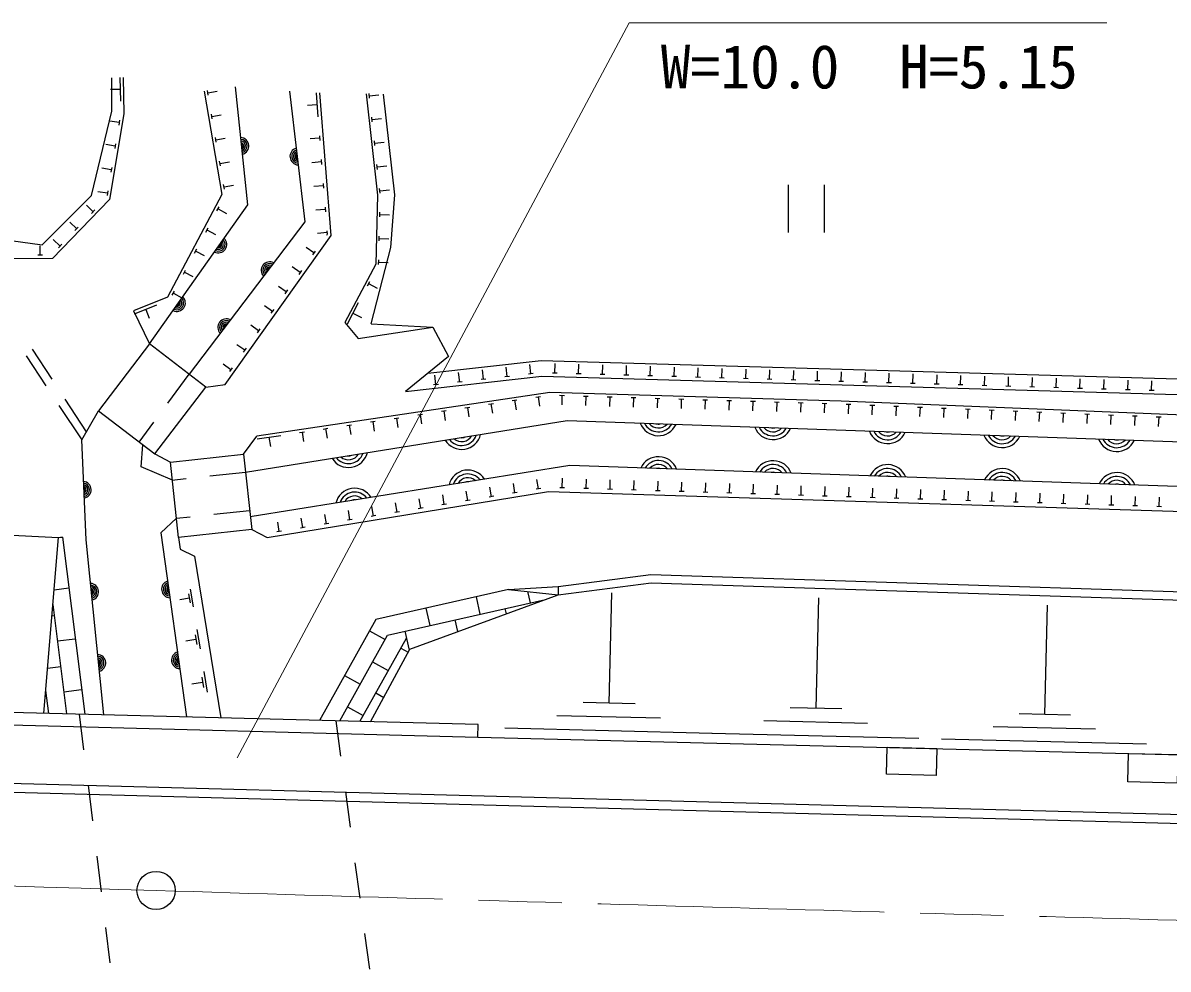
# Model space of a CAD drawing. Units: millimetres, scale not verified. Extents: x 40000 to 680000, y 20000 to 380000.
# Drawn here: x 263250 to 311196, y 279036 to 318682 of the extents above; entities that cross this region are included whole.
import ezdxf
from ezdxf.enums import TextEntityAlignment as Align

# ---------------------------------------------------------------- set-up
doc = ezdxf.new("R2010")
doc.units = ezdxf.units.MM
doc.header["$LTSCALE"] = 1000
doc.linetypes.add('CHAIN', pattern=[18.5, 12, -1.5, 3.5, -1.5])
for name, color, linetype, lineweight in [('M-BGD', 7, 'Continuous', 25), ('M-BMK', 2, 'CHAIN', 13), ('M-BMK-SRVR', 3, 'Continuous', 25), ('M-STR-HTXT', 7, 'Continuous', 13), ('M-STR-STR1', 1, 'Continuous', 25)]:
    doc.layers.add(name, color=color, linetype=linetype, lineweight=lineweight)
doc.styles.add('ＭＳ ゴシック', font='')
doc.styles.get('ＭＳ ゴシック').set_extended_font_data('MS Gothic')

msp = doc.modelspace()

# ---------------------------------------------------------------- linework, layer by layer
at = {"layer": 'M-BGD'}
for p, q in [((267311, 316396), (267333, 315396)), ((267322, 315896), (266922, 315887)), ((271008, 315651), (270975, 315848)), ((270991, 315749), (271386, 315817)), ((275522, 315745), (275600, 314748)), ((277765, 315526), (277743, 315725)), ((277754, 315626), (278152, 315670)), ((275561, 315247), (275162, 315215)), ((267281, 314502), (266886, 314567)), ((267297, 314600), (267264, 314403)), ((271178, 314666), (271144, 314863)), ((271161, 314764), (271555, 314832)), ((277876, 314532), (277854, 314731)), ((277865, 314632), (278262, 314676)), ((267116, 313515), (266722, 313581)), ((267133, 313614), (267100, 313416)), ((271348, 313680), (271314, 313877)), ((271331, 313779), (271725, 313847)), ((275671, 313851), (275273, 313819)), ((275663, 313951), (275679, 313751)), ((277986, 313538), (277964, 313737)), ((277975, 313638), (278373, 313682)), ((266968, 312627), (266935, 312430)), ((271518, 312695), (271484, 312892)), ((271501, 312793), (271895, 312861)), ((275750, 312854), (275351, 312822)), ((275742, 312954), (275758, 312754)), ((278097, 312545), (278075, 312743)), ((278086, 312644), (278483, 312688)), ((266952, 312529), (266557, 312594)), ((271688, 311709), (271654, 311907)), ((271671, 311808), (272065, 311876)), ((275829, 311857), (275430, 311826)), ((275821, 311957), (275837, 311757)), ((278207, 311551), (278185, 311749)), ((278196, 311650), (278594, 311694)), ((295292, 311901), (295292, 309901)), ((296792, 311901), (296792, 309901)), ((266788, 311542), (266393, 311608)), ((266804, 311641), (266771, 311444)), ((266196, 310771), (265908, 311049)), ((266265, 310843), (266126, 310699)), ((271375, 310801), (271468, 310978)), ((271422, 310889), (271775, 310702)), ((275908, 310860), (275509, 310829)), ((275900, 310960), (275916, 310761)), ((278193, 310552), (278198, 310751)), ((265501, 310052), (265213, 310330)), ((278196, 310651), (278596, 310641)), ((265570, 310124), (265431, 309980)), ((270907, 309917), (271000, 310094)), ((270953, 310006), (271307, 309819)), ((275984, 309893), (275586, 309862)), ((275990, 309824), (275955, 309775)), ((275979, 309963), (275990, 309824)), ((278167, 309552), (278172, 309752)), ((263969, 308946), (263967, 309346)), ((264806, 309333), (264518, 309611)), ((264875, 309405), (264736, 309261)), ((275433, 309041), (275107, 309273)), ((278170, 309652), (278570, 309641)), ((264069, 308946), (263869, 308945)), ((270438, 309034), (270532, 309211)), ((270485, 309122), (270839, 308935)), ((275491, 309123), (275375, 308960)), ((269970, 308150), (270064, 308327)), ((274854, 308226), (274528, 308458)), ((274912, 308308), (274796, 308145)), ((278141, 308552), (278147, 308752)), ((278144, 308652), (278544, 308642)), ((270017, 308239), (270371, 308051)), ((277678, 307668), (277771, 307844)), ((269502, 307267), (269596, 307443)), ((269549, 307355), (269902, 307168)), ((274274, 307411), (273948, 307643)), ((274332, 307493), (274216, 307330)), ((277725, 307756), (278078, 307568)), ((267927, 306494), (268857, 306862)), ((276834, 306078), (277303, 306961)), ((267877, 306622), (268549, 305229)), ((268392, 306678), (268539, 306306)), ((273695, 306596), (273369, 306828)), ((273753, 306678), (273637, 306515)), ((277068, 306519), (277422, 306332)), ((273115, 305781), (272789, 306013)), ((276732, 306132), (277283, 305454)), ((277831, 306076), (280419, 305927)), ((273173, 305863), (273057, 305700)), ((263632, 305006), (264455, 303752)), ((272536, 304966), (272210, 305198)), ((272594, 305048), (272478, 304885)), ((263380, 304731), (264209, 303481)), ((271956, 304151), (271630, 304383)), ((272014, 304233), (271898, 304070)), ((281539, 303635), (281493, 304033)), ((282532, 303748), (282487, 304145)), ((283526, 303861), (283481, 304258)), ((284619, 303985), (284420, 303962)), ((284519, 303974), (284474, 304371)), ((285616, 304006), (285416, 304012)), ((285516, 304009), (285528, 304408)), ((286616, 303977), (286416, 303982)), ((286516, 303979), (286527, 304379)), ((287515, 303950), (287527, 304350)), ((288515, 303921), (288527, 304321)), ((289515, 303892), (289526, 304292)), ((290514, 303863), (290526, 304263)), ((291514, 303834), (291525, 304233)), ((292513, 303804), (292525, 304204)), ((293513, 303775), (293525, 304175)), ((294512, 303746), (294524, 304146)), ((295512, 303717), (295524, 304117)), ((296512, 303688), (296523, 304088)), ((297511, 303659), (297523, 304058)), ((298511, 303629), (298522, 304029)), ((299510, 303600), (299522, 304000)), ((269322, 302753), (270208, 303963)), ((270913, 303425), (271713, 303527)), ((280644, 303534), (280446, 303511)), ((280545, 303522), (280500, 303920)), ((281638, 303646), (281439, 303624)), ((282631, 303759), (282433, 303737)), ((283625, 303872), (283426, 303849)), ((287615, 303947), (287415, 303953)), ((288615, 303918), (288415, 303924)), ((289615, 303889), (289415, 303895)), ((290614, 303860), (290414, 303866)), ((291614, 303831), (291414, 303837)), ((292613, 303802), (292413, 303807)), ((293613, 303772), (293413, 303778)), ((294612, 303743), (294412, 303749)), ((295612, 303714), (295412, 303720)), ((296612, 303685), (296412, 303691)), ((297611, 303656), (297411, 303661)), ((298611, 303626), (298411, 303632)), ((299610, 303597), (299410, 303603)), ((300610, 303568), (300410, 303574)), ((300510, 303571), (300522, 303971)), ((301609, 303539), (301409, 303545)), ((301509, 303542), (301521, 303942)), ((302609, 303510), (302409, 303516)), ((302509, 303513), (302521, 303913)), ((303509, 303484), (303520, 303883)), ((304508, 303454), (304520, 303854)), ((305508, 303425), (305519, 303825)), ((306507, 303396), (306519, 303796)), ((307507, 303367), (307519, 303767)), ((308506, 303338), (308518, 303737)), ((309506, 303308), (309518, 303708)), ((310506, 303279), (310517, 303679)), ((284726, 303002), (284923, 303032)), ((285719, 303079), (285919, 303073)), ((285819, 303076), (285807, 302676)), ((286718, 303048), (286918, 303042)), ((286818, 303045), (286806, 302645)), ((303609, 303481), (303409, 303486)), ((304608, 303451), (304408, 303457)), ((305608, 303422), (305408, 303428)), ((306607, 303393), (306407, 303399)), ((307607, 303364), (307407, 303370)), ((308606, 303335), (308407, 303341)), ((309606, 303306), (309406, 303311)), ((310606, 303276), (310406, 303282)), ((264761, 302647), (265712, 301213)), ((265004, 302916), (265903, 301547)), ((281759, 302557), (281957, 302586)), ((281858, 302572), (281917, 302176)), ((282748, 302705), (282946, 302735)), ((282847, 302720), (282906, 302325)), ((283737, 302854), (283935, 302883)), ((283836, 302869), (283895, 302473)), ((284825, 303017), (284884, 302621)), ((287718, 303018), (287918, 303011)), ((287818, 303015), (287806, 302615)), ((288717, 302987), (288917, 302981)), ((288817, 302984), (288805, 302584)), ((289717, 302956), (289917, 302950)), ((289817, 302953), (289805, 302553)), ((290717, 302926), (290916, 302920)), ((290816, 302923), (290804, 302523)), ((291716, 302895), (291916, 302889)), ((291816, 302892), (291804, 302492)), ((292716, 302865), (292915, 302858)), ((292816, 302862), (292803, 302462)), ((293715, 302834), (293915, 302828)), ((293815, 302831), (293803, 302431)), ((294715, 302803), (294915, 302797)), ((294815, 302800), (294802, 302401)), ((295714, 302773), (295914, 302767)), ((295814, 302770), (295802, 302370)), ((296714, 302742), (296914, 302736)), ((296814, 302739), (296801, 302339)), ((297713, 302709), (297913, 302701)), ((297813, 302705), (297797, 302306)), ((298712, 302669), (298912, 302660)), ((298812, 302665), (298796, 302265)), ((299711, 302628), (299911, 302620)), ((299811, 302624), (299795, 302224)), ((300711, 302587), (300910, 302579)), ((300811, 302583), (300794, 302183)), ((301710, 302546), (301910, 302538)), ((301810, 302542), (301793, 302142)), ((278792, 302111), (278990, 302141)), ((278891, 302126), (278950, 301731)), ((279781, 302260), (279979, 302289)), ((279880, 302275), (279939, 301879)), ((280770, 302408), (280968, 302438)), ((280869, 302423), (280928, 302028)), ((302709, 302505), (302909, 302497)), ((302809, 302501), (302793, 302101)), ((303708, 302464), (303908, 302456)), ((303808, 302460), (303792, 302061)), ((304707, 302423), (304907, 302415)), ((304807, 302419), (304791, 302020)), ((305706, 302383), (305906, 302374)), ((305806, 302379), (305790, 301979)), ((306706, 302342), (306905, 302334)), ((306806, 302338), (306789, 301938)), ((307705, 302301), (307905, 302293)), ((307805, 302297), (307788, 301897)), ((308704, 302260), (308904, 302252)), ((308804, 302256), (308788, 301856)), ((309703, 302219), (309903, 302211)), ((309803, 302215), (309787, 301815)), ((310702, 302178), (310902, 302170)), ((310802, 302174), (310786, 301775)), ((268123, 301116), (268731, 301946)), ((275825, 301666), (276023, 301695)), ((275924, 301681), (275984, 301285)), ((276814, 301814), (277012, 301844)), ((276913, 301829), (276973, 301434)), ((277803, 301963), (278001, 301992)), ((277902, 301978), (277962, 301582)), ((272485, 300613), (273040, 301359)), ((273057, 301250), (274045, 301398)), ((273551, 301324), (273610, 300929)), ((274837, 301517), (275034, 301547)), ((274935, 301532), (274995, 301137)), ((268772, 300620), (269424, 300281)), ((271076, 299697), (272567, 299857)), ((269491, 299527), (270081, 299590)), ((282864, 298831), (282799, 299225)), ((283851, 298993), (283786, 299388)), ((284837, 299155), (284773, 299550)), ((285932, 299199), (285732, 299206)), ((285832, 299203), (285844, 299602)), ((286831, 299171), (286844, 299571)), ((287831, 299139), (287843, 299539)), ((288830, 299108), (288843, 299508)), ((289830, 299076), (289842, 299476)), ((290829, 299045), (290842, 299444)), ((291829, 299013), (291841, 299413)), ((292828, 298981), (292841, 299381)), ((293828, 298950), (293840, 299350)), ((294827, 298918), (294840, 299318)), ((295827, 298887), (295839, 299287)), ((296826, 298855), (296839, 299255)), ((297826, 298824), (297838, 299223)), ((298825, 298792), (298838, 299192)), ((279904, 298344), (279839, 298739)), ((280891, 298506), (280826, 298901)), ((281877, 298669), (281812, 299063)), ((282963, 298847), (282765, 298815)), ((283949, 299009), (283752, 298977)), ((284936, 299172), (284739, 299139)), ((286931, 299168), (286731, 299174)), ((287931, 299136), (287731, 299143)), ((288930, 299105), (288730, 299111)), ((289930, 299073), (289730, 299079)), ((290929, 299041), (290729, 299048)), ((291929, 299010), (291729, 299016)), ((292928, 298978), (292728, 298985)), ((293928, 298947), (293728, 298953)), ((294927, 298915), (294727, 298921)), ((295927, 298884), (295727, 298890)), ((296926, 298852), (296726, 298858)), ((297926, 298820), (297726, 298827)), ((298925, 298789), (298725, 298795)), ((299925, 298757), (299725, 298764)), ((299825, 298760), (299837, 299160)), ((300924, 298726), (300724, 298732)), ((300824, 298729), (300837, 299129)), ((301824, 298697), (301836, 299097)), ((302823, 298666), (302836, 299065)), ((303823, 298634), (303835, 299034)), ((304822, 298603), (304835, 299002)), ((305822, 298571), (305834, 298971)), ((306821, 298539), (306834, 298939)), ((307821, 298508), (307833, 298908)), ((308820, 298476), (308833, 298876)), ((309820, 298445), (309832, 298844)), ((310819, 298413), (310832, 298813)), ((271249, 298095), (272741, 298255)), ((276944, 297857), (276879, 298252)), ((277930, 298019), (277865, 298414)), ((278917, 298182), (278852, 298576)), ((280002, 298360), (279805, 298328)), ((280989, 298522), (280792, 298490)), ((281976, 298685), (281779, 298652)), ((301924, 298694), (301724, 298700)), ((302923, 298663), (302723, 298669)), ((303923, 298631), (303723, 298637)), ((304922, 298599), (304722, 298606)), ((305922, 298568), (305722, 298574)), ((306921, 298536), (306721, 298543)), ((307921, 298505), (307721, 298511)), ((308920, 298473), (308720, 298479)), ((309920, 298441), (309720, 298448)), ((310919, 298410), (310719, 298416)), ((269680, 297927), (270255, 297988)), ((273983, 297370), (273918, 297765)), ((274970, 297533), (274905, 297927)), ((275957, 297695), (275892, 298090)), ((277042, 297873), (276845, 297841)), ((278029, 298036), (277832, 298003)), ((279016, 298198), (278818, 298165)), ((272828, 297449), (273477, 297118)), ((274082, 297387), (273885, 297354)), ((275069, 297549), (274871, 297516)), ((276055, 297711), (275858, 297679)), ((262233, 297243), (264736, 297124)), ((264123, 289756), (264736, 297124)), ((264903, 297131), (264735, 297110)), ((264736, 297124), (264903, 297131)), ((264903, 297131), (265839, 289712)), ((270439, 296338), (271541, 289565)), ((265172, 294998), (264553, 294920)), ((270258, 294961), (270379, 294217)), ((283584, 294946), (278026, 293690)), ((283584, 294946), (285659, 295074)), ((285659, 295074), (285662, 294722)), ((270219, 294573), (269823, 294508)), ((270189, 294759), (270249, 294387)), ((278518, 293032), (285123, 294524)), ((279445, 292442), (285662, 294722)), ((282220, 294637), (282385, 293906)), ((284374, 294861), (284482, 294380)), ((287792, 290180), (287908, 294808)), ((296455, 289962), (296571, 294590)), ((264502, 294314), (265081, 289731)), ((280123, 294164), (280288, 293432)), ((283434, 294143), (283483, 293923)), ((306032, 289708), (306146, 294283)), ((264562, 293838), (264462, 293825)), ((278026, 293690), (275668, 289458)), ((281337, 293669), (281448, 293177)), ((270460, 293042), (270525, 292641)), ((270535, 293260), (270665, 292458)), ((276514, 289436), (278518, 293032)), ((277761, 293215), (278416, 292849)), ((279240, 293195), (279420, 292396)), ((265441, 292865), (264697, 292771)), ((270493, 292841), (270065, 292772)), ((277361, 289415), (279305, 292904)), ((279071, 292484), (279376, 292314)), ((277805, 289403), (279445, 292442)), ((264832, 291705), (264279, 291635)), ((277893, 291910), (278548, 291545)), ((270776, 291051), (270316, 290976)), ((270741, 291267), (270811, 290836)), ((270821, 291501), (270961, 290639)), ((276714, 291336), (277370, 290971)), ((264202, 290706), (264322, 289751)), ((265710, 290732), (264966, 290638)), ((278025, 290606), (278355, 290422)), ((264222, 290544), (264188, 290540)), ((288877, 290152), (286707, 290207)), ((276846, 290032), (277501, 289667)), ((289947, 289547), (285608, 289655)), ((297540, 289935), (295370, 289989)), ((307104, 289681), (304959, 289735)), ((292102, 288914), (283424, 289131)), ((298610, 289329), (294271, 289438)), ((308161, 289083), (303873, 289190)), ((300765, 288696), (292087, 288914)), ((310291, 288457), (301714, 288672))]:
    msp.add_line(p, q, dxfattribs=at)
for points in [[(267444, 316399), (267478, 314872), (266880, 311288), (264490, 308815), (261171, 308798)], [(261520, 309728), (264059, 309379), (266117, 311454), (266980, 314988), (266980, 316382)], [(268549, 305229), (272666, 311054), (272151, 315999)], [(270839, 315824), (271585, 311493), (269304, 307187), (267877, 306622)], [(274408, 315817), (275055, 310343), (270208, 303963)], [(271713, 303527), (276157, 309777), (275684, 315758)], [(277628, 315715), (278101, 311459), (278027, 308571), (276732, 306132)], [(277831, 306076), (278649, 309268), (278823, 311483), (278350, 315690)], [(277283, 305454), (280419, 305927), (281067, 304707), (279274, 303239)], [(280208, 304004), (284947, 304542), (317405, 303595), (349274, 302524), (377547, 301180), (392510, 300894)], [(279274, 303239), (284975, 303886), (317385, 302940), (349247, 301870), (377525, 300525), (392498, 300239)], [(356615, 300550), (329279, 301529), (297508, 302828), (285311, 303201), (273040, 301359)], [(266635, 289691), (265898, 297027), (265712, 301213), (266409, 302424)], [(272567, 299857), (286034, 302018), (356019, 299591), (357217, 299545)], [(269507, 299520), (268201, 300085), (268274, 301000)], [(357153, 297668), (355951, 297714), (286152, 300135), (272770, 297988)], [(273477, 297118), (285249, 299054), (334448, 297499), (356679, 296635)], [(269680, 297927), (269026, 297317), (270104, 289602)], [(269767, 297117), (269841, 296637), (270439, 296338)], [(285659, 295074), (289544, 295567), (311838, 294850), (339062, 293891), (354472, 293251)], [(283584, 294946), (285662, 294722), (289560, 295216), (311826, 294500), (339048, 293541), (354463, 292901)], [(68953, 292551), (113659, 290640), (164124, 289135), (225972, 287435), (282548, 285921), (356753, 283939), (392163, 283236), (429267, 283119), (449978, 283130), (486940, 283875), (500170, 284197)], [(68969, 292926), (113673, 291014), (164135, 289510), (225982, 287809), (282558, 286295), (356761, 284313), (392167, 283610), (429267, 283493), (449974, 283505), (486932, 284250), (500161, 284572)], [(282300, 288759), (356821, 286889), (392197, 286187), (406715, 285900), (429297, 285925), (449942, 285990), (486903, 286525), (505760, 287250)]]:
    msp.add_lwpolyline(points, dxfattribs=at)
for points in [[(268549, 305229), (266409, 302424), (268772, 300620), (270913, 303425)], [(269424, 300281), (272485, 300613), (272828, 297449), (269767, 297117)], [(299428, 288330), (301507, 288277), (301479, 287146), (299400, 287198)], [(309536, 288076), (311600, 288024), (311570, 286831), (309506, 286883)]]:
    msp.add_lwpolyline(points, close=True, dxfattribs=at)
for centre, radius, start, end in [((272354, 313521), 354, 284.7364, 87.1415), ((272354, 313521), 283, 286.9604, 84.9175), ((272354, 313521), 212, 290.7067, 81.1712), ((272354, 313521), 142, 298.4184, 73.4594), ((272354, 313521), 100, 308.7361, 63.1418), ((274785, 313086), 354, 105.5408, 267.946), ((274785, 313086), 283, 107.7649, 265.722), ((274785, 313086), 212, 111.5112, 261.9756), ((274785, 313086), 142, 119.2229, 254.2639), ((274785, 313086), 100, 129.5406, 243.9463), ((271429, 309398), 354, 243.5497, 45.9548), ((271429, 309398), 283, 245.7737, 43.7308), ((271429, 309398), 212, 249.52, 39.9845), ((271429, 309398), 142, 257.2317, 32.2727), ((271429, 309398), 100, 267.5494, 21.9551), ((273582, 308315), 354, 61.5697, 223.9749), ((273582, 308315), 283, 63.7937, 221.7508), ((273582, 308315), 212, 67.54, 218.0045), ((273582, 308315), 142, 75.2518, 210.2928), ((273582, 308315), 100, 85.5694, 199.9751), ((269698, 306948), 354, 243.5497, 45.9548), ((269698, 306948), 283, 245.7737, 43.7308), ((269698, 306948), 212, 249.52, 39.9845), ((269698, 306948), 142, 257.2317, 32.2727), ((269698, 306948), 100, 267.5494, 21.9551), ((271767, 305926), 354, 61.5697, 223.9749), ((271767, 305926), 283, 63.7937, 221.7508), ((271767, 305926), 212, 67.54, 218.0045), ((271767, 305926), 142, 75.2518, 210.2928), ((271767, 305926), 100, 85.5694, 199.9751), ((289856, 302198), 812, 200.6337, 335.394), ((289856, 302198), 650, 206.7495, 329.2782), ((289856, 302198), 488, 217.8822, 318.1455), ((289856, 302198), 325, 252.0715, 283.9562), ((294653, 302032), 812, 200.6337, 335.394), ((294653, 302032), 650, 206.7495, 329.2782), ((294653, 302032), 488, 217.8822, 318.1455), ((294653, 302032), 325, 252.0715, 283.9562), ((281621, 301626), 812, 211.7366, 346.4968), ((281621, 301626), 650, 217.8524, 340.3811), ((281621, 301626), 488, 228.985, 329.2484), ((281621, 301626), 325, 263.1743, 295.0591), ((299451, 301865), 812, 200.6337, 335.394), ((299451, 301865), 650, 206.7495, 329.2782), ((299451, 301865), 488, 217.8822, 318.1455), ((299451, 301865), 325, 252.0715, 283.9562), ((304248, 301699), 812, 200.6337, 335.394), ((304248, 301699), 650, 206.7495, 329.2782), ((304248, 301699), 488, 217.8822, 318.1455), ((304248, 301699), 325, 252.0715, 283.9562), ((309045, 301533), 812, 200.6337, 335.394), ((309045, 301533), 650, 206.7495, 329.2782), ((309045, 301533), 488, 217.8822, 318.1455), ((309045, 301533), 325, 252.0715, 283.9562), ((276882, 300866), 812, 211.7366, 346.4968), ((276882, 300866), 650, 217.8524, 340.3811), ((276882, 300866), 488, 228.985, 329.2484), ((276882, 300866), 325, 263.1743, 295.0591), ((289859, 299694), 812, 20.6337, 155.394), ((289859, 299694), 650, 26.7495, 149.2782), ((289859, 299694), 488, 37.8822, 138.1455), ((294656, 299527), 812, 20.6337, 155.394), ((294656, 299527), 650, 26.7495, 149.2782), ((299453, 299361), 812, 20.6337, 155.394), ((281880, 299133), 812, 31.7366, 166.4968), ((281880, 299133), 650, 37.8524, 160.381), ((289859, 299694), 325, 72.0715, 103.9562), ((294656, 299527), 488, 37.8822, 138.1455), ((294656, 299527), 325, 72.0715, 103.9562), ((299453, 299361), 650, 26.7495, 149.2782), ((299453, 299361), 488, 37.8822, 138.1455), ((299453, 299361), 325, 72.0715, 103.9562), ((304250, 299195), 812, 20.6337, 155.394), ((304250, 299195), 650, 26.7495, 149.2782), ((304250, 299195), 488, 37.8822, 138.1455), ((309048, 299028), 812, 20.6337, 155.394), ((309048, 299028), 650, 26.7495, 149.2782), ((265751, 299118), 354, 281.351, 83.7562), ((265751, 299118), 283, 283.5751, 81.5322), ((265751, 299118), 212, 287.3214, 77.7858), ((265751, 299118), 142, 295.0331, 70.0741), ((265751, 299118), 100, 305.3508, 59.7565), ((277141, 298372), 812, 31.7366, 166.4968), ((281880, 299133), 488, 48.985, 149.2484), ((281880, 299133), 325, 83.1743, 115.0591), ((304250, 299195), 325, 72.0715, 103.9562), ((309048, 299028), 488, 37.8822, 138.1455), ((309048, 299028), 325, 72.0715, 103.9562), ((277141, 298372), 650, 37.8524, 160.381), ((277141, 298372), 488, 48.985, 149.2484), ((277141, 298372), 325, 83.1743, 115.0591), ((266063, 294846), 354, 284.534, 86.9392), ((266063, 294846), 283, 286.758, 84.7151), ((266063, 294846), 212, 290.5044, 80.9688), ((266063, 294846), 142, 298.2161, 73.2571), ((266063, 294846), 100, 308.5337, 62.9394), ((269411, 294953), 354, 106.7498, 269.155), ((269411, 294953), 283, 108.9738, 266.9309), ((269411, 294953), 212, 112.7202, 263.1846), ((269411, 294953), 142, 120.4319, 255.4729), ((269411, 294953), 100, 130.7496, 245.1552), ((266363, 291861), 354, 284.534, 86.9392), ((266363, 291861), 283, 286.758, 84.7151), ((266363, 291861), 212, 290.5044, 80.9688), ((266363, 291861), 142, 298.2161, 73.2571), ((269826, 291981), 354, 106.7498, 269.155), ((269826, 291981), 283, 108.9738, 266.9309), ((269826, 291981), 212, 112.7202, 263.1846), ((269826, 291981), 142, 120.4319, 255.4729), ((269826, 291981), 100, 130.7496, 245.1552), ((266363, 291861), 100, 308.5337, 62.9394)]:
    msp.add_arc(centre, radius, start, end, dxfattribs=at)
at = {"layer": 'M-BMK'}
for centre, radius, start, end in [((-1367226, -52867677), 53175181, 88.23689, 88.34496), ((660157, 12982096), 12705794, 268.23504, 268.68349)]:
    msp.add_arc(centre, radius, start, end, dxfattribs=at)
at = {"layer": 'M-BMK-SRVR'}
msp.add_circle((268825, 282330), 800, dxfattribs=at)
at = {"layer": 'M-STR-HTXT'}
for p, q in [((272214, 287886), (288638, 318682)), ((288638, 318682), (308638, 318682))]:
    msp.add_line(p, q, dxfattribs=at)
at = {"layer": 'M-STR-STR1'}
for p, q in [((282314, 289287), (259919, 289864)), ((265609, 289717), (265793, 288229)), ((259906, 289337), (282300, 288759)), ((276348, 289441), (276549, 287954)), ((282300, 288759), (282314, 289287)), ((265977, 286740), (266160, 285251)), ((276751, 286468), (276952, 284981)), ((266344, 283763), (266528, 282274)), ((277153, 283495), (277354, 282008)), ((266712, 280785), (266895, 279297)), ((277555, 280522), (277756, 279036))]:
    msp.add_line(p, q, dxfattribs=at)

# ---------------------------------------------------------------- texts
at = {"layer": 'M-STR-HTXT', "style": 'ＭＳ ゴシック'}
msp.add_text('W=10.0\u3000H=5.15', height=1833, dxfattribs=at).set_placement((298686, 315385), align=Align.BOTTOM_CENTER)

doc.saveas('drawing.dxf')
